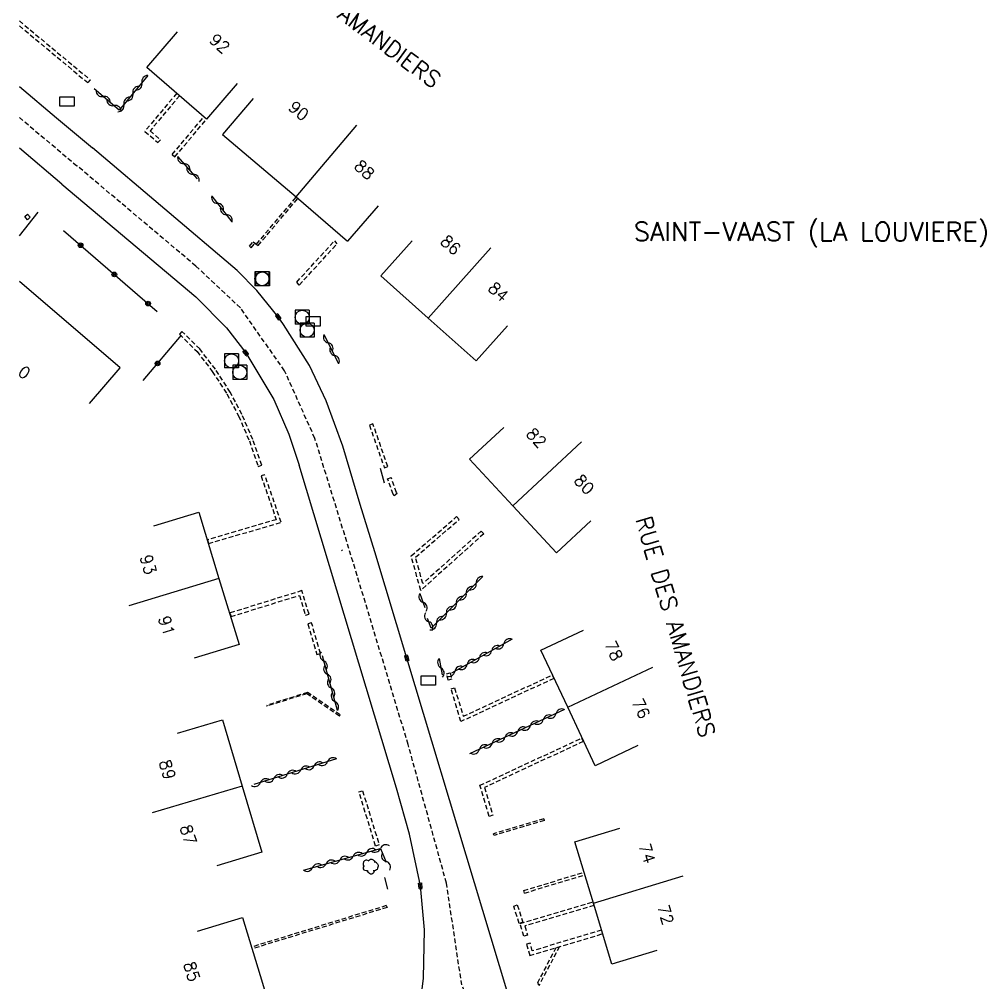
# Model space of a CAD drawing. Header units: millimetres. Extents: x 135999 to 137000, y 128000 to 129000.
# Drawn here: x 136000 to 136102.9, y 128433.7 to 128536.2 of the extents above; entities that cross this region are included whole.
import ezdxf
from ezdxf.enums import TextEntityAlignment as Align

# ---------------------------------------------------------------- set-up
doc = ezdxf.new("R2010")
doc.units = ezdxf.units.MM
doc.linetypes.add('DASHED', pattern=[0.75, 0.5, -0.25])
doc.layers.get('0').update_dxf_attribs({"linetype": 'CONTINUOUS'})
for name, color, linetype in [('W0001', 6, 'DASHED'), ('W0008', 7, 'CONTINUOUS'), ('W0100', 7, 'CONTINUOUS'), ('W0105', 7, 'CONTINUOUS'), ('W0112', 1, 'DASHED'), ('W0300', 7, 'CONTINUOUS'), ('W0310', 3, 'CONTINUOUS'), ('W0322', 7, 'CONTINUOUS'), ('W0400', 7, 'CONTINUOUS'), ('W0420', 7, 'CONTINUOUS'), ('W0980', 7, 'CONTINUOUS'), ('W0989', 7, 'CONTINUOUS'), ('W0991', 7, 'CONTINUOUS'), ('W1102', 7, 'CONTINUOUS'), ('W1471', 7, 'CONTINUOUS')]:
    doc.layers.add(name, color=color, linetype=linetype)
doc.styles.get("Standard").update_dxf_attribs({"font": 'romans.shx', "width": 0.85})

# ---------------------------------------------------------------- blocks, each defined once
blk = doc.blocks.new('T1471')
at = {"color": 0, "linetype": 'Continuous', "flags": 128}
blk.add_lwpolyline([(-0.75, -0.5), (-0.75, 0.5), (0.75, 0.5), (0.75, -0.5), (-0.75, -0.5)], dxfattribs=at)
blk = doc.blocks.new('t310o')
at = {"color": 0, "linetype": 'Continuous'}
for centre, start, end in [((-0.5, 0.38), 216.8699, 323.1304), ((0.5, -0.37), 36.8699, 143.1303)]:
    blk.add_arc(centre, 0.625, start, end, dxfattribs=at)
blk = doc.blocks.new('T400')
for p, q in [((-0.15, 0.3), (0.15, 0.3)), ((-0.15, -0.25), (-0.15, 0.3)), ((-0.15, 0.15), (0.15, 0.15)), ((-0.15, 0), (0.15, 0)), ((0.15, 0.3), (0.15, -0.25)), ((-0.15, -0.15), (0.15, -0.15)), ((-0.15, -0.25), (-0.15, -0.3)), ((-0.15, -0.3), (0.15, -0.3)), ((0.15, -0.3), (0.15, -0.25))]:
    blk.add_line(p, q)
blk = doc.blocks.new('T300')
for p, q in [((-0.8, 0.51), (-0.86, 0.34)), ((-0.86, 0.34), (-0.86, 0.17)), ((-0.86, 0.17), (-0.74, 0.06)), ((-0.69, 0.63), (-0.8, 0.51)), ((-0.8, -0.06), (-0.74, 0.06)), ((-0.74, 0.06), (-0.69, 0.11)), ((-0.57, 0.69), (-0.69, 0.63)), ((-0.46, 0.69), (-0.57, 0.69)), ((-0.29, 0.63), (-0.46, 0.69)), ((-0.29, 0.63), (-0.17, 0.74)), ((-0.23, 0.57), (-0.29, 0.63)), ((-0.17, 0.74), (-0.06, 0.8)), ((-0.06, 0.8), (0.06, 0.8)), ((0.06, 0.8), (0.23, 0.74)), ((0.23, 0.74), (0.34, 0.63)), ((0.34, 0.63), (0.4, 0.51)), ((0.46, 0.46), (0.34, 0.46)), ((0.4, 0.51), (0.4, 0.46)), ((0.57, 0.4), (0.46, 0.46)), ((0.57, 0.4), (0.69, 0.29)), ((0.69, 0.29), (0.74, 0.17)), ((0.74, 0.06), (0.69, -0.17)), ((0.74, 0.17), (0.74, 0.06)), ((-0.8, -0.17), (-0.8, -0.06)), ((-0.8, -0.23), (-0.8, -0.17)), ((-0.74, -0.34), (-0.8, -0.23)), ((-0.69, -0.4), (-0.74, -0.34)), ((-0.51, -0.46), (-0.69, -0.4)), ((-0.4, -0.46), (-0.51, -0.46)), ((-0.4, -0.46), (-0.34, -0.46)), ((-0.34, -0.46), (-0.34, -0.4)), ((-0.34, -0.51), (-0.34, -0.46)), ((-0.29, -0.63), (-0.34, -0.51)), ((-0.17, -0.74), (-0.29, -0.63)), ((-0.06, -0.8), (-0.17, -0.74)), ((0.06, -0.8), (-0.06, -0.8)), ((0.17, -0.74), (0.06, -0.8)), ((0.23, -0.69), (0.17, -0.74)), ((0.29, -0.46), (0.23, -0.46)), ((0.29, -0.63), (0.23, -0.69)), ((0.46, -0.4), (0.29, -0.46)), ((0.34, -0.51), (0.29, -0.63)), ((0.34, -0.51), (0.34, -0.46)), ((0.57, -0.34), (0.46, -0.4)), ((0.63, -0.29), (0.57, -0.34)), ((0.69, -0.17), (0.63, -0.29))]:
    blk.add_line(p, q)
blk = doc.blocks.new('T420')
for p, q in [((0.75, 0.75), (-0.75, 0.75)), ((-0.75, 0.75), (-0.75, -0.75)), ((0.75, 0.75), (0.75, -0.75)), ((0.75, -0.75), (-0.75, -0.75))]:
    blk.add_line(p, q)
blk.add_ellipse((0, 0), major_axis=(-0.53, 0.53), ratio=1, start_param=3.926991, end_param=10.210176)
blk = doc.blocks.new('t322o')
at = {"color": 0, "linetype": 'Continuous'}
for radius in [0.25, 0.15]:
    blk.add_circle((0, 0), radius, dxfattribs=at)

msp = doc.modelspace()

# ---------------------------------------------------------------- linework, layer by layer
at = {"layer": 'W0001'}
for points in [[(136000, 128525.74), (136006.15, 128520.58)], [(136087.64, 128316.83), (136083.26, 128330.65), (136080.14, 128339.91), (136079.56, 128349.24), (136078.24, 128354.11), (136076.01, 128359.78), (136068.67, 128369.07), (136063.86, 128384.54), (136058.13, 128403.1), (136055.37, 128409.19), (136054.05, 128416.85), (136047.09, 128433.45), (136045.46, 128444.29), (136041.38, 128459.04), (136035.96, 128477.01), (136031.46, 128491.6), (136028.23, 128498.79), (136023.53, 128505.48), (136018.79, 128509.93), (136006.15, 128520.58)]]:
    msp.add_lwpolyline(points, dxfattribs=at)
at = {"layer": 'W0008'}
for points in [[(136000, 128529.02), (136003.96, 128525.7), (136007.78, 128522.52)], [(136004.52, 128518.65), (136000, 128522.47)], [(136055.65, 128420.4), (136041.24, 128468.22), (136037.82, 128479.54), (136036.28, 128484.58), (136034.43, 128490.76), (136032.67, 128495.59), (136030.89, 128499.35), (136028.13, 128503.7), (136027.55, 128504.51), (136025.29, 128507.34), (136023.17, 128509.47), (136007.78, 128522.52)], [(136004.52, 128518.65), (136018.79, 128506.67), (136022.04, 128503.36), (136024.1, 128500.69), (136027.1, 128495.75), (136028.7, 128492.04), (136029.77, 128488.74)], [(136000, 128369.91), (136003.39, 128373.9), (136028.63, 128403.54), (136032.49, 128408.15), (136035.23, 128411.82), (136036.32, 128413.51), (136038.69, 128417.73), (136040.66, 128422.37), (136042.27, 128428.16), (136043.02, 128434.16), (136043.14, 128439.3), (136042.68, 128443.99), (136041.54, 128449.51), (136040.16, 128454.38), (136029.79, 128488.76)]]:
    msp.add_lwpolyline(points, dxfattribs=at)
at = {"layer": 'W0100'}
for p, q in [((136038.2, 128516.34), (136034.92, 128512.56)), ((136033.53, 128512.6), (136033.8, 128512.28))]:
    msp.add_line(p, q, dxfattribs=at)
for points in [[(136023.19, 128529.36), (136019.93, 128525.57), (136013.57, 128531.05), (136016.83, 128534.84)], [(136024.87, 128527.74), (136021.64, 128523.93), (136029.47, 128517.29), (136034.92, 128512.56)], [(136041.8, 128512.62), (136038.48, 128508.88), (136043.52, 128504.39), (136048.63, 128499.83), (136051.96, 128503.56)], [(136007.47, 128495.3), (136010.72, 128499.1), (136000, 128508.27)], [(136051.58, 128492.77), (136047.92, 128489.37), (136052.53, 128484.41), (136057.16, 128479.41), (136060.83, 128482.82)], [(136014.31, 128482.29), (136019.09, 128483.74), (136021.23, 128476.7), (136023.39, 128469.68), (136018.61, 128468.2)], [(136065.83, 128458.91), (136061.3, 128456.77), (136058.37, 128462.99), (136055.51, 128469.07), (136060.03, 128471.2)], [(136016.83, 128460.24), (136021.63, 128461.67), (136023.73, 128454.6), (136025.82, 128447.57), (136021.03, 128446.14)], [(136067.84, 128437.11), (136063.05, 128435.67), (136061.1, 128442.17), (136059.13, 128448.69), (136063.92, 128450.13)], [(136018.95, 128439.18), (136023.74, 128440.64), (136025.87, 128433.63), (136027.96, 128426.54), (136023.17, 128425.12)]]:
    msp.add_lwpolyline(points, dxfattribs=at)
at = {"layer": 'W0105'}
for p, q in [((136038.88, 128486.85), (136038.43, 128488.4)), ((136038.85, 128444.88), (136039.19, 128443.66))]:
    msp.add_line(p, q, dxfattribs=at)
at = {"layer": 'W0112'}
for p, q in [((136016.27, 128521.79), (136019.64, 128525.81)), ((136014.75, 128523.07), (136015.01, 128523.37)), ((136029.79, 128507.9), (136033.8, 128512.28)), ((136019.21, 128501.11), (136017.31, 128502.96)), ((136037.26, 128493.01), (136038.85, 128488.46)), ((136038.85, 128488.46), (136039.22, 128488.59)), ((136027.87, 128482.68), (136026.11, 128487.73)), ((136039.2, 128487.29), (136039.58, 128487.43)), ((136039.9, 128485.51), (136040.21, 128485.76)), ((136046.54, 128483.27), (136046.8, 128482.97)), ((136020.14, 128480.4), (136027.87, 128482.68)), ((136049.17, 128481.74), (136049.43, 128481.45)), ((136034.29, 128479.64), (136034.39, 128479.73)), ((136030.08, 128475.4), (136022.41, 128473.02)), ((136030.83, 128472.91), (136030.08, 128475.4)), ((136031.11, 128471.97), (136030.72, 128471.86)), ((136032.06, 128468.71), (136031.11, 128471.97)), ((136045.47, 128466.55), (136045.85, 128466.65)), ((136045.65, 128465.87), (136045.47, 128466.55)), ((136056.88, 128466.06), (136046.99, 128461.47)), ((136046.99, 128461.47), (136045.95, 128464.95)), ((136026.38, 128463.22), (136026.29, 128463.09)), ((136049.02, 128454.69), (136059.85, 128459.71)), ((136050, 128451.39), (136049.02, 128454.69)), ((136036.53, 128454.11), (136038.3, 128448.35)), ((136055.82, 128451.11), (136050.48, 128449.53)), ((136055.88, 128450.94), (136055.82, 128451.11)), ((136038.3, 128448.35), (136037.92, 128448.23)), ((136053.77, 128443.23), (136060.19, 128445.17)), ((136039.06, 128441.89), (136024.7, 128437.48)), ((136052.62, 128441.85), (136053, 128441.97)), ((136053.3, 128440), (136061.05, 128442.3)), ((136053.2, 128440), (136052.62, 128441.85)), ((136053.71, 128438.63), (136053.3, 128440)), ((136054.33, 128436.58), (136062.08, 128438.9)), ((136061.96, 128439.28), (136054.6, 128437.08)), ((136053.97, 128437.79), (136054.33, 128436.58)), ((136057.11, 128437.41), (136055.18, 128433.76))]:
    msp.add_line(p, q, dxfattribs=at)
for points in [[(136000, 128536.01), (136007.53, 128529.75), (136007.28, 128529.44), (136007.28, 128529.44), (136007.28, 128529.44), (136007.28, 128529.44), (136007.28, 128529.44), (136007.28, 128529.44), (136007.28, 128529.44), (136007.28, 128529.44), (136007.28, 128529.44), (136007.28, 128529.44), (136007.28, 128529.44), (136007.28, 128529.44), (136007.28, 128529.44), (136007.28, 128529.44), (136007.28, 128529.44), (136007.28, 128529.44), (136007.28, 128529.44), (136007.28, 128529.44), (136007.28, 128529.44), (136007.28, 128529.44), (136007.28, 128529.44), (136007.28, 128529.44), (136007.28, 128529.44), (136007.28, 128529.44), (136007.28, 128529.44), (136007.28, 128529.44), (136007.28, 128529.44), (136007.28, 128529.44), (136007.28, 128529.44), (136007.28, 128529.44), (136007.28, 128529.44), (136007.28, 128529.44), (136007.28, 128529.44), (136007.28, 128529.44), (136007.28, 128529.44), (136007.28, 128529.44), (136007.28, 128529.44), (136007.28, 128529.44), (136007.28, 128529.44), (136007.28, 128529.44), (136007.28, 128529.44), (136007.28, 128529.44), (136007.28, 128529.44), (136007.28, 128529.44), (136007.28, 128529.44), (136007.28, 128529.44), (136007.28, 128529.44), (136007.28, 128529.44), (136007.28, 128529.44), (136007.28, 128529.44), (136007.28, 128529.44), (136007.28, 128529.44), (136007.28, 128529.44), (136007.28, 128529.44), (136007.28, 128529.44), (136007.28, 128529.44), (136007.28, 128529.44), (136007.28, 128529.44), (136007.28, 128529.44), (136007.28, 128529.44), (136007.28, 128529.44), (136007.28, 128529.44), (136007.28, 128529.44), (136007.28, 128529.44), (136007.28, 128529.44), (136007.28, 128529.44), (136007.28, 128529.44), (136007.28, 128529.44), (136007.28, 128529.44), (136007.28, 128529.44), (136007.28, 128529.44), (136007.28, 128529.44), (136007.28, 128529.44), (136007.28, 128529.44), (136007.28, 128529.44), (136007.28, 128529.44), (136007.28, 128529.44), (136007.28, 128529.44), (136007.28, 128529.44), (136007.28, 128529.44), (136007.28, 128529.44), (136007.28, 128529.44), (136007.28, 128529.44), (136007.28, 128529.44), (136007.28, 128529.44), (136007.28, 128529.44), (136007.28, 128529.44), (136007.28, 128529.44), (136007.28, 128529.44), (136007.28, 128529.44), (136007.28, 128529.44), (136007.28, 128529.44), (136007.28, 128529.44), (136007.28, 128529.44), (136007.28, 128529.44), (136007.28, 128529.44), (136007.28, 128529.44), (136007.28, 128529.44), (136007.28, 128529.44), (136007.28, 128529.44), (136007.28, 128529.44), (136007.28, 128529.44), (136007.28, 128529.44), (136007.28, 128529.44), (136007.28, 128529.44), (136007.28, 128529.44), (136007.28, 128529.44), (136007.28, 128529.44), (136007.28, 128529.44), (136007.28, 128529.44), (136007.28, 128529.44), (136007.28, 128529.44), (136007.28, 128529.44), (136007.28, 128529.44), (136007.28, 128529.44), (136007.28, 128529.44), (136007.28, 128529.44)], [(136000, 128535.49), (136007.28, 128529.44), (136007.28, 128529.44), (136007.28, 128529.44), (136007.28, 128529.44), (136007.28, 128529.44), (136007.28, 128529.44), (136007.28, 128529.44), (136007.28, 128529.44), (136007.28, 128529.44), (136007.28, 128529.44), (136007.28, 128529.44), (136007.28, 128529.44), (136007.28, 128529.44), (136007.28, 128529.44), (136007.28, 128529.44), (136007.28, 128529.44), (136007.28, 128529.44), (136007.28, 128529.44), (136007.28, 128529.44), (136007.28, 128529.44), (136007.28, 128529.44), (136007.28, 128529.44), (136007.28, 128529.44), (136007.28, 128529.44), (136007.28, 128529.44), (136007.28, 128529.44), (136007.28, 128529.44), (136007.28, 128529.44), (136007.28, 128529.44), (136007.28, 128529.44), (136007.28, 128529.44), (136007.28, 128529.44), (136007.28, 128529.44), (136007.28, 128529.44), (136007.28, 128529.44), (136007.28, 128529.44), (136007.28, 128529.44), (136007.28, 128529.44), (136007.28, 128529.44), (136007.28, 128529.44), (136007.28, 128529.44), (136007.28, 128529.44), (136007.28, 128529.44), (136007.28, 128529.44), (136007.28, 128529.44), (136007.28, 128529.44), (136007.28, 128529.44), (136007.28, 128529.44), (136007.28, 128529.44), (136007.28, 128529.44), (136007.28, 128529.44), (136007.28, 128529.44), (136007.28, 128529.44), (136007.28, 128529.44), (136007.28, 128529.44), (136007.28, 128529.44), (136007.28, 128529.44), (136007.28, 128529.44), (136007.28, 128529.44), (136007.28, 128529.44), (136007.28, 128529.44), (136007.28, 128529.44), (136007.28, 128529.44), (136007.28, 128529.44), (136007.28, 128529.44), (136007.28, 128529.44), (136007.28, 128529.44), (136007.28, 128529.44), (136007.28, 128529.44), (136007.28, 128529.44), (136007.28, 128529.44), (136007.28, 128529.44), (136007.28, 128529.44), (136007.28, 128529.44), (136007.28, 128529.44), (136007.28, 128529.44), (136007.28, 128529.44), (136007.28, 128529.44), (136007.28, 128529.44), (136007.28, 128529.44), (136007.28, 128529.44), (136007.28, 128529.44), (136007.28, 128529.44), (136007.28, 128529.44), (136007.28, 128529.44), (136007.28, 128529.44), (136007.28, 128529.44), (136007.28, 128529.44), (136007.28, 128529.44), (136007.28, 128529.44), (136007.28, 128529.44), (136007.28, 128529.44), (136007.28, 128529.44), (136007.28, 128529.44), (136007.28, 128529.44), (136007.28, 128529.44), (136007.28, 128529.44), (136007.28, 128529.44), (136007.28, 128529.44), (136007.28, 128529.44), (136007.28, 128529.44), (136007.28, 128529.44), (136007.28, 128529.44), (136007.28, 128529.44), (136007.28, 128529.44), (136007.28, 128529.44), (136007.28, 128529.44), (136007.28, 128529.44), (136007.28, 128529.44), (136007.28, 128529.44), (136007.28, 128529.44), (136007.28, 128529.44), (136007.28, 128529.44), (136007.28, 128529.44), (136007.28, 128529.44), (136007.28, 128529.44), (136007.28, 128529.44), (136007.28, 128529.44), (136007.28, 128529.44)], [(136016.75, 128528.31), (136013.35, 128524.26), (136014.75, 128523.07)], [(136017.05, 128528.05), (136013.91, 128524.31), (136015.01, 128523.37)], [(136016.27, 128521.79), (136016.56, 128521.55), (136019.93, 128525.57)], [(136024.51, 128512.04), (136024.89, 128512.5), (136025.24, 128512.27), (136029.43, 128517.22)], [(136024.51, 128512.04), (136024.67, 128511.88), (136025.05, 128512.35), (136025.41, 128512.12), (136029.6, 128517.07)], [(136001.16, 128515.12), (136000.86, 128514.86), (136000.57, 128515.19), (136000.86, 128515.46), (136000.86, 128515.46), (136000.86, 128515.46), (136000.86, 128515.46), (136000.86, 128515.46), (136000.86, 128515.46), (136000.86, 128515.46), (136000.86, 128515.46), (136000.86, 128515.46), (136000.86, 128515.46), (136000.86, 128515.46), (136000.86, 128515.46), (136000.86, 128515.46), (136000.86, 128515.46), (136000.86, 128515.46), (136000.86, 128515.46), (136000.86, 128515.46), (136000.86, 128515.46), (136000.86, 128515.46), (136000.86, 128515.46), (136000.86, 128515.46), (136000.86, 128515.46), (136000.86, 128515.46), (136000.86, 128515.46), (136000.86, 128515.46), (136000.86, 128515.46), (136000.86, 128515.46), (136000.86, 128515.46), (136000.86, 128515.46), (136000.86, 128515.46), (136000.86, 128515.46), (136000.86, 128515.46), (136000.86, 128515.46), (136000.86, 128515.46), (136000.86, 128515.46), (136000.86, 128515.46), (136000.86, 128515.46), (136000.86, 128515.46), (136000.86, 128515.46), (136000.86, 128515.46), (136000.86, 128515.46), (136000.86, 128515.46), (136000.86, 128515.46), (136000.86, 128515.46), (136000.86, 128515.46), (136000.86, 128515.46), (136000.86, 128515.46), (136000.86, 128515.46), (136000.86, 128515.46), (136000.86, 128515.46), (136000.86, 128515.46), (136000.86, 128515.46), (136000.86, 128515.46), (136000.86, 128515.46), (136000.86, 128515.46), (136000.86, 128515.46), (136000.86, 128515.46), (136000.86, 128515.46), (136000.86, 128515.46), (136000.86, 128515.46), (136000.86, 128515.46), (136000.86, 128515.46), (136000.86, 128515.46), (136000.86, 128515.46), (136000.86, 128515.46), (136000.86, 128515.46), (136000.86, 128515.46), (136000.86, 128515.46), (136000.86, 128515.46), (136000.86, 128515.46), (136000.86, 128515.46), (136000.86, 128515.46), (136000.86, 128515.46), (136000.86, 128515.46), (136000.86, 128515.46), (136000.86, 128515.46), (136000.86, 128515.46), (136000.86, 128515.46), (136000.86, 128515.46), (136000.86, 128515.46), (136000.86, 128515.46), (136000.86, 128515.46), (136000.86, 128515.46), (136000.86, 128515.46), (136000.86, 128515.46), (136000.86, 128515.46), (136000.86, 128515.46), (136000.86, 128515.46), (136000.86, 128515.46), (136000.86, 128515.46), (136000.86, 128515.46), (136000.86, 128515.46), (136000.86, 128515.46), (136000.86, 128515.46), (136000.86, 128515.46), (136000.86, 128515.46), (136000.86, 128515.46), (136000.86, 128515.46), (136000.86, 128515.46), (136000.86, 128515.46), (136000.86, 128515.46), (136000.86, 128515.46), (136000.86, 128515.46), (136000.86, 128515.46), (136000.86, 128515.46), (136000.86, 128515.46), (136000.86, 128515.46), (136000.86, 128515.46), (136000.86, 128515.46), (136000.86, 128515.46), (136000.86, 128515.46), (136000.86, 128515.46), (136000.86, 128515.46), (136000.86, 128515.46), (136000.86, 128515.46), (136000.86, 128515.46), (136000.86, 128515.46)], [(136001.16, 128515.12), (136000.86, 128515.46), (136000.86, 128515.46), (136000.86, 128515.46), (136000.86, 128515.46), (136000.86, 128515.46), (136000.86, 128515.46), (136000.86, 128515.46), (136000.86, 128515.46), (136000.86, 128515.46), (136000.86, 128515.46), (136000.86, 128515.46), (136000.86, 128515.46), (136000.86, 128515.46), (136000.86, 128515.46), (136000.86, 128515.46), (136000.86, 128515.46), (136000.86, 128515.46), (136000.86, 128515.46), (136000.86, 128515.46), (136000.86, 128515.46), (136000.86, 128515.46), (136000.86, 128515.46), (136000.86, 128515.46), (136000.86, 128515.46), (136000.86, 128515.46), (136000.86, 128515.46), (136000.86, 128515.46), (136000.86, 128515.46), (136000.86, 128515.46), (136000.86, 128515.46), (136000.86, 128515.46), (136000.86, 128515.46), (136000.86, 128515.46), (136000.86, 128515.46), (136000.86, 128515.46), (136000.86, 128515.46), (136000.86, 128515.46), (136000.86, 128515.46), (136000.86, 128515.46), (136000.86, 128515.46), (136000.86, 128515.46), (136000.86, 128515.46), (136000.86, 128515.46), (136000.86, 128515.46), (136000.86, 128515.46), (136000.86, 128515.46), (136000.86, 128515.46), (136000.86, 128515.46), (136000.86, 128515.46), (136000.86, 128515.46), (136000.86, 128515.46), (136000.86, 128515.46), (136000.86, 128515.46), (136000.86, 128515.46), (136000.86, 128515.46), (136000.86, 128515.46), (136000.86, 128515.46), (136000.86, 128515.46), (136000.86, 128515.46), (136000.86, 128515.46), (136000.86, 128515.46), (136000.86, 128515.46), (136000.86, 128515.46), (136000.86, 128515.46), (136000.86, 128515.46), (136000.86, 128515.46), (136000.86, 128515.46), (136000.86, 128515.46), (136000.86, 128515.46), (136000.86, 128515.46), (136000.86, 128515.46), (136000.86, 128515.46), (136000.86, 128515.46), (136000.86, 128515.46), (136000.86, 128515.46), (136000.86, 128515.46), (136000.86, 128515.46), (136000.86, 128515.46), (136000.86, 128515.46), (136000.86, 128515.46), (136000.86, 128515.46), (136000.86, 128515.46), (136000.86, 128515.46), (136000.86, 128515.46), (136000.86, 128515.46), (136000.86, 128515.46), (136000.86, 128515.46), (136000.86, 128515.46), (136000.86, 128515.46), (136000.86, 128515.46), (136000.86, 128515.46), (136000.86, 128515.46), (136000.86, 128515.46), (136000.86, 128515.46), (136000.86, 128515.46), (136000.86, 128515.46), (136000.86, 128515.46), (136000.86, 128515.46), (136000.86, 128515.46), (136000.86, 128515.46), (136000.86, 128515.46), (136000.86, 128515.46), (136000.86, 128515.46), (136000.86, 128515.46), (136000.86, 128515.46), (136000.86, 128515.46), (136000.86, 128515.46), (136000.86, 128515.46), (136000.86, 128515.46), (136000.86, 128515.46), (136000.86, 128515.46), (136000.86, 128515.46), (136000.86, 128515.46), (136000.86, 128515.46), (136000.86, 128515.46), (136000.86, 128515.46), (136000.86, 128515.46), (136000.86, 128515.46), (136000.86, 128515.46)], [(136029.79, 128507.9), (136029.53, 128508.23), (136033.53, 128512.6)], [(136017.31, 128502.96), (136017.04, 128502.67), (136018.91, 128500.85), (136020.54, 128498.72), (136022.09, 128496.32), (136023.33, 128493.98), (136024.48, 128491.34)], [(136025.81, 128488.74), (136024.85, 128491.48), (136023.69, 128494.15), (136022.44, 128496.52), (136020.87, 128498.95), (136019.21, 128501.11)], [(136039.22, 128488.59), (136037.64, 128493.14), (136037.26, 128493.01)], [(136024.48, 128491.34), (136025.43, 128488.6), (136025.81, 128488.74)], [(136026.11, 128487.73), (136025.73, 128487.6), (136027.35, 128482.95)], [(136039.9, 128485.51), (136039.79, 128485.65), (136039.2, 128487.29)], [(136040.21, 128485.75), (136040.14, 128485.84), (136039.58, 128487.43)], [(136049.43, 128481.45), (136042.73, 128475.43), (136041.7, 128479.1), (136046.54, 128483.27)], [(136027.35, 128482.95), (136020.02, 128480.79), (136020.14, 128480.4)], [(136049.17, 128481.74), (136042.95, 128476.15), (136042.16, 128478.97), (136046.8, 128482.97)], [(136022.41, 128473.02), (136022.53, 128472.64), (136029.81, 128474.9)], [(136029.81, 128474.9), (136030.44, 128472.8), (136030.83, 128472.91)], [(136030.72, 128471.86), (136031.68, 128468.59), (136032.06, 128468.71)], [(136045.85, 128466.65), (136046.03, 128465.97), (136045.65, 128465.87)], [(136047.24, 128462.03), (136056.71, 128466.42), (136056.88, 128466.06)], [(136034.07, 128462.06), (136034.15, 128462.19), (136030.68, 128464.57), (136026.38, 128463.22)], [(136045.95, 128464.95), (136046.33, 128465.06), (136047.24, 128462.03)], [(136034.07, 128462.06), (136030.59, 128464.44), (136026.29, 128463.09)], [(136059.85, 128459.71), (136060.02, 128459.35), (136049.5, 128454.47)], [(136049.5, 128454.47), (136050.39, 128451.51), (136050, 128451.39)], [(136037.92, 128448.23), (136036.15, 128453.99), (136036.53, 128454.11)], [(136055.88, 128450.94), (136050.54, 128449.36), (136050.48, 128449.53)], [(136053.77, 128443.23), (136053.68, 128443.5), (136060.11, 128445.44)], [(136039.06, 128441.89), (136039.14, 128441.7), (136024.77, 128437.29)], [(136053, 128441.97), (136053.59, 128440.12), (136053.2, 128440)], [(136061.05, 128442.3), (136061.16, 128441.92), (136053.79, 128439.73)], [(136053.79, 128439.73), (136054.09, 128438.75), (136053.71, 128438.63)], [(136054.6, 128437.08), (136054.36, 128437.9), (136053.97, 128437.79)], [(136057.49, 128437.53), (136055.29, 128433.38), (136055.18, 128433.76)]]:
    msp.add_lwpolyline(points, dxfattribs=at)
at = {"layer": 'W0310'}
for p, q in [((136016.85, 128521.58), (136018.92, 128519.19)), ((136020.49, 128517.38), (136022.6, 128514.65)), ((136032.42, 128502.65), (136033.98, 128499.58)), ((136042.62, 128475.09), (136043.17, 128473.6)), ((136052.45, 128470.24), (136045.98, 128466.62)), ((136033.86, 128462.65), (136032.25, 128468.46)), ((136044.67, 128468.17), (136045, 128466.43)), ((136058.02, 128462.74), (136047.9, 128458.03)), ((136033.77, 128457.52), (136024.97, 128454.77))]:
    msp.add_line(p, q, dxfattribs=at)
for points in [[(136013.68, 128530.2), (136013.68, 128530.2), (136013.68, 128530.2), (136013.68, 128530.2), (136013.68, 128530.2), (136013.68, 128530.2), (136013.68, 128530.2), (136013.68, 128530.2), (136013.68, 128530.2), (136013.68, 128530.2), (136013.68, 128530.2), (136013.68, 128530.2), (136013.68, 128530.2), (136013.68, 128530.2), (136013.68, 128530.2), (136013.68, 128530.2), (136013.68, 128530.2), (136013.68, 128530.2), (136010.64, 128526.53), (136007.97, 128528.79)], [(136013.68, 128530.2), (136013.68, 128530.2), (136013.68, 128530.2), (136013.68, 128530.2), (136013.68, 128530.2), (136013.68, 128530.2), (136013.68, 128530.2), (136013.68, 128530.2), (136013.68, 128530.2), (136013.68, 128530.2), (136013.68, 128530.2), (136013.68, 128530.2), (136013.68, 128530.2), (136013.68, 128530.2), (136013.68, 128530.2), (136013.68, 128530.2), (136013.68, 128530.2), (136013.68, 128530.2), (136013.68, 128530.2), (136013.68, 128530.2), (136013.68, 128530.2), (136013.68, 128530.2), (136013.68, 128530.2), (136013.68, 128530.2), (136013.68, 128530.2), (136013.68, 128530.2), (136013.68, 128530.2), (136013.68, 128530.2), (136013.68, 128530.2), (136013.68, 128530.2), (136013.68, 128530.2), (136013.68, 128530.2), (136013.68, 128530.2), (136013.68, 128530.2), (136013.68, 128530.2), (136013.68, 128530.2), (136013.68, 128530.2), (136013.68, 128530.2), (136013.68, 128530.2), (136013.68, 128530.2), (136013.68, 128530.2), (136013.68, 128530.2), (136013.68, 128530.2), (136013.68, 128530.2), (136013.68, 128530.2), (136013.68, 128530.2), (136013.68, 128530.2), (136013.68, 128530.2), (136013.68, 128530.2), (136013.68, 128530.2), (136013.68, 128530.2), (136013.68, 128530.2), (136013.68, 128530.2), (136013.68, 128530.2), (136013.68, 128530.2), (136013.68, 128530.2), (136013.68, 128530.2), (136013.68, 128530.2), (136013.68, 128530.2), (136013.68, 128530.2), (136013.68, 128530.2), (136013.68, 128530.2), (136013.68, 128530.2), (136013.68, 128530.2), (136013.68, 128530.2), (136013.68, 128530.2), (136013.68, 128530.2), (136013.68, 128530.2), (136013.68, 128530.2), (136013.68, 128530.2), (136013.68, 128530.2), (136013.68, 128530.2), (136013.68, 128530.2), (136013.68, 128530.2), (136013.68, 128530.2), (136013.68, 128530.2), (136013.68, 128530.2), (136013.68, 128530.2), (136013.68, 128530.2), (136013.68, 128530.2), (136013.68, 128530.2), (136013.68, 128530.2), (136013.68, 128530.2), (136013.68, 128530.2), (136013.68, 128530.2), (136013.68, 128530.2), (136013.68, 128530.2), (136013.68, 128530.2), (136013.68, 128530.2), (136013.68, 128530.2), (136013.68, 128530.2), (136013.68, 128530.2), (136013.68, 128530.2), (136013.68, 128530.2), (136013.68, 128530.2), (136013.68, 128530.2), (136013.68, 128530.2), (136013.68, 128530.2), (136013.68, 128530.2), (136013.68, 128530.2), (136013.68, 128530.2)], [(136049.34, 128476.89), (136043.85, 128471.41), (136043.46, 128472.42)], [(136030.25, 128445.66), (136038.43, 128447.97), (136039.06, 128446.51)]]:
    msp.add_lwpolyline(points, dxfattribs=at)
at = {"layer": 'W0322'}
for p, q in [((136000, 128513.15), (136002.02, 128515.67)), ((136004.71, 128513.7), (136014.67, 128505.1)), ((136013.19, 128497.76), (136017.25, 128502.56))]:
    msp.add_line(p, q, dxfattribs=at)
at = {"layer": 'W1102'}
for p, q in [((136029.47, 128517.29), (136035.93, 128524.92)), ((136043.52, 128504.39), (136050.17, 128511.86)), ((136052.53, 128484.41), (136059.85, 128491.22)), ((136021.23, 128476.7), (136011.66, 128473.8)), ((136058.37, 128462.99), (136067.42, 128467.26)), ((136023.73, 128454.6), (136014.14, 128451.76)), ((136061.1, 128442.17), (136070.67, 128445.05))]:
    msp.add_line(p, q, dxfattribs=at)

# ---------------------------------------------------------------- block references
at = {"layer": 'W0300'}
msp.add_blockref('T300', (136037.44, 128446.04), dxfattribs=at)
at = {"layer": 'W0310'}
for p, rotation in [((136013.04, 128529.43), 230.4423353367856), ((136008.93, 128527.97), 139.8588990364545), ((136012.08, 128528.28), 230.4423353367856), ((136010.08, 128527.01), 139.8588990364545), ((136011.13, 128527.12), 230.4423353367856), ((136017.51, 128520.82), 310.7310284263415), ((136018.48, 128519.69), 310.7310284263415), ((136021.1, 128516.59), 307.7816629486571), ((136022.02, 128515.4), 307.7816629486571), ((136032.87, 128501.76), 297.108555451902), ((136033.55, 128500.42), 297.108555451902), ((136048.63, 128476.19), 224.9269887135956), ((136047.57, 128475.13), 224.9269887135956), ((136042.96, 128474.15), 290.0507838760353), ((136046.51, 128474.07), 224.9269887135956), ((136045.45, 128473.01), 224.9269887135956), ((136043.58, 128472.1), 110.991729548555), ((136044.39, 128471.95), 224.9269887135956), ((136050.27, 128469.02), 209.3009990354385), ((136051.57, 128469.75), 209.3009990354385), ((136032.39, 128467.94), 105.5382642136988), ((136048.96, 128468.28), 209.3009990354385), ((136044.86, 128467.19), 280.8926918498992), ((136047.65, 128467.55), 209.3009990354385), ((136032.79, 128466.5), 105.5382642136988), ((136046.34, 128466.82), 209.3009990354385), ((136033.19, 128465.05), 105.5382642136988), ((136033.59, 128463.61), 105.5382642136988), ((136057.12, 128462.32), 204.9195391047107), ((136054.4, 128461.05), 204.9195391047107), ((136055.76, 128461.68), 204.9195391047107), ((136051.68, 128459.79), 204.9195391047107), ((136053.04, 128460.42), 204.9195391047107), ((136050.32, 128459.16), 204.9195391047107), ((136048.96, 128458.52), 204.9195391047107), ((136031.38, 128456.77), 197.3870030391778), ((136032.81, 128457.22), 197.3870030391778), ((136028.52, 128455.88), 197.3870030391778), ((136029.95, 128456.33), 197.3870030391778), ((136025.65, 128454.98), 197.3870030391778), ((136027.09, 128455.43), 197.3870030391778), ((136036.98, 128447.56), 15.77681277460789), ((136038.43, 128447.97), 15.77681277460789), ((136034.1, 128446.74), 15.77681277460789), ((136035.54, 128447.15), 15.77681277460789), ((136039.02, 128446.59), 293.4020985010116), ((136031.21, 128445.93), 15.77681277460789), ((136032.65, 128446.34), 15.77681277460789)]:
    msp.add_blockref('t310o', p, dxfattribs=dict(at, rotation=rotation))
at = {"layer": 'W0322'}
for p, rotation in [((136006.51, 128512.14), 319.1995464389197), ((136010.11, 128509.04), 319.1995464389197), ((136013.7, 128505.94), 319.1995464389197), ((136014.72, 128499.57), 49.81080024763988)]:
    msp.add_blockref('t322o', p, dxfattribs=dict(at, rotation=rotation))
at = {"layer": 'W0400'}
for p, rotation in [((136027.55, 128504.51), 215.892062761741), ((136024.1, 128500.69), 37.60080138363757), ((136041.24, 128468.22), 196.7679623777298), ((136042.68, 128443.99), 5.562800153334458)]:
    msp.add_blockref('T400', p, dxfattribs=dict(at, rotation=rotation))
at = {"layer": 'W0420'}
for p in [(136025.82, 128508.58), (136025.88, 128508.56), (136030.11, 128504.48), (136030.63, 128503.1), (136022.59, 128499.84), (136023.46, 128498.62)]:
    msp.add_blockref('T420', p, dxfattribs=at)
at = {"layer": 'W1471'}
for p in [(136005.07, 128527.43), (136031.27, 128504.05), (136043.53, 128465.85)]:
    msp.add_blockref('T1471', p, dxfattribs=at)

# ---------------------------------------------------------------- texts
at = {"layer": 'W0980'}
msp.add_text('SAINT-VAAST (LA LOUVIERE)', height=2, dxfattribs=at).set_placement((136084.3, 128513.46), align=Align.MIDDLE)
at = {"layer": 'W0989'}
for rotation, p in [(323.2466, (136034.78, 128536.74)), (286.4561, (136069.85, 128471.57))]:
    msp.add_text('RUE DES AMANDIERS', height=1.75, rotation=rotation, dxfattribs=at).set_placement(p, align=Align.MIDDLE)
at = {"layer": 'W0991'}
for s, height, rotation, p in [('92', 1.249, 319.2404, (136021.32, 128533.61)), ('90', 1.25, 319.7459, (136029.74, 128526.45)), ('88', 1.25, 318.3167, (136036.74, 128520.17)), ('86', 1.25, 318.3167, (136045.92, 128512.17)), ('84', 1.25, 318.2227, (136051, 128507.18)), ('0', 1.25, 319.462, (136000.53, 128498.61)), ('82', 1.25, 312.8775, (136055.03, 128491.65)), ('80', 1.25, 312.8632, (136060.13, 128486.7)), ('93', 1.25, 286.8777, (136013.73, 128478.17)), ('91', 1.25, 287.1201, (136015.68, 128471.66)), ('78', 1.25, 295.2309, (136063.27, 128469.01)), ('76', 1.249, 295.2403, (136066.17, 128462.87)), ('89', 1.25, 286.5457, (136015.76, 128456.36)), ('87', 1.25, 286.5738, (136017.98, 128449.43)), ('74', 1.25, 286.7394, (136066.82, 128447.45)), ('72', 1.25, 286.7226, (136068.78, 128440.94)), ('85', 1.25, 286.9692, (136018.37, 128434.87))]:
    msp.add_text(s, height=height, rotation=rotation, dxfattribs=at).set_placement(p, align=Align.MIDDLE)

doc.saveas('drawing.dxf')
